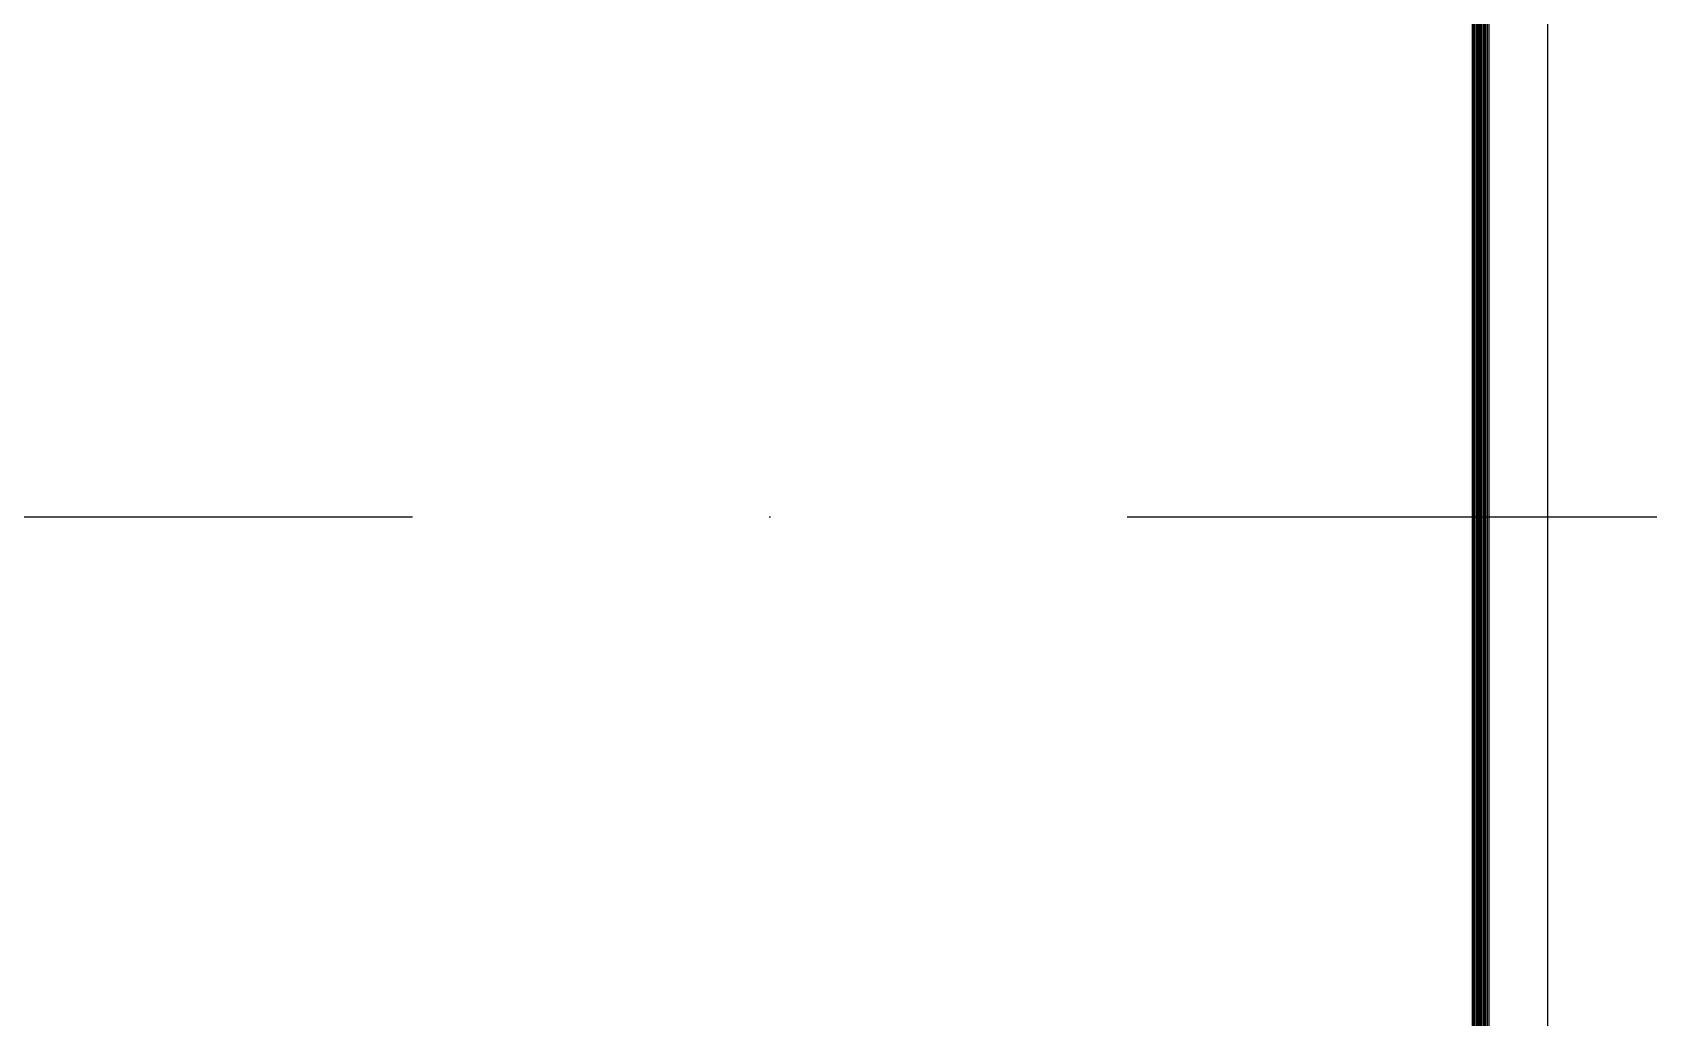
# Model space of a CAD drawing. Extents: x 58467 to 79089, y -33726 to -17391.
# Drawn here: x 78446.8 to 78560.1, y -20216.7 to -20147.6 of the extents above; entities that cross this region are included whole.
import ezdxf
from ezdxf.enums import TextEntityAlignment as Align

# ---------------------------------------------------------------- set-up
doc = ezdxf.new("R2010")
doc.units = 0
doc.header["$LTSCALE"] = 100
doc.linetypes.add('DASHDOT', pattern=[1, 0.5, -0.25, 0, -0.25])
doc.linetypes.add('HIDDEN2', pattern=[0.1875, 0.125, -0.0625])
for name, color, linetype in [('3-cam', 4, 'Continuous'), ('BA_symbol_ref', 22, 'Continuous'), ('DTR', 24, 'Continuous'), ('Kompozit', 122, 'Continuous')]:
    doc.layers.add(name, color=color, linetype=linetype)
doc.styles.add('text1', font='arial.ttf', dxfattribs={"height": 20})

# ---------------------------------------------------------------- blocks, each defined once
blk = doc.blocks.new('*U144')
at = {"linetype": 'DASHDOT'}
blk.add_lwpolyline([(30, -511), (30, 29)], dxfattribs=at)
at = {"linetype": 'Continuous', "style": 'text1'}
blk.add_attdef('A', text='', height=40, dxfattribs=at).set_placement((0, 0), align=Align.MIDDLE)
blk = doc.blocks.new('A$C56216D09')
at = {"layer": '3-cam'}
for p, q in [((3722.2, -2673.37, 1.31), (3722.2, -535.57, 1.31)), ((3722.7, -2673.37, 1.31), (3722.7, -535.57, 1.31)), ((3722.85, -2673.37, 1.31), (3722.85, -535.57, 1.31)), ((3723.35, -535.57, 1.31), (3723.35, -2674.52, 1.31))]:
    blk.add_line(p, q, dxfattribs=at)
at = {"layer": '3-cam', "color": 1, "linetype": 'HIDDEN2', "ltscale": 5, "const_width": 0.152, "elevation": 1.31}
blk.add_lwpolyline([(3722.78, -2673.37), (3722.78, -535.57)], dxfattribs=at)
at = {"layer": 'DTR', "color": 252}
for p, q in [((3722.3, -2673.37, 1.31), (3722.3, -535.52, 1.31)), ((3722.4, -2673.37, 1.31), (3722.4, -535.52, 1.31)), ((3722.5, -2673.37, 1.31), (3722.5, -535.52, 1.31)), ((3722.6, -2673.37, 1.31), (3722.6, -535.52, 1.31)), ((3722.95, -2673.37, 1.31), (3722.95, -535.52, 1.31)), ((3723.05, -2673.37, 1.31), (3723.05, -535.52, 1.31)), ((3723.15, -2673.37, 1.31), (3723.15, -535.52, 1.31)), ((3723.25, -2673.37, 1.31), (3723.25, -535.52, 1.31))]:
    blk.add_line(p, q, dxfattribs=at)
at = {"layer": 'Kompozit', "elevation": 1.31}
blk.add_lwpolyline([(2061.01, -2678.62), (3727.49, -2678.62), (3727.49, -517.73)], dxfattribs=at)

msp = doc.modelspace()

# ---------------------------------------------------------------- block references
msp.add_blockref('A$C56216D09', (74825.57, -18634.53, -1.31))
at = {"layer": 'BA_symbol_ref', "xscale": -1, "rotation": 270}
msp.add_blockref('*U144', (78734.26, -20211.6), dxfattribs=at)

doc.saveas('drawing.dxf')
